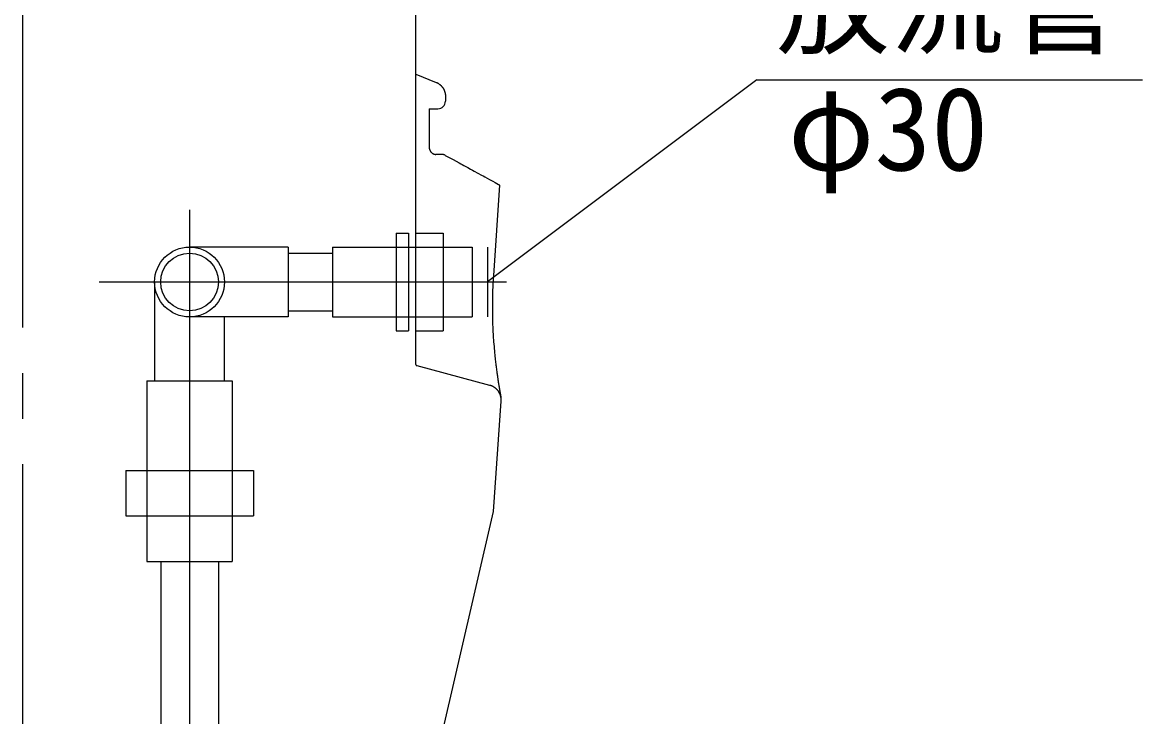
# Model space of a CAD drawing. Units: millimetres, scale not verified. Extents: x -8093 to 8093, y -5792 to 5792.
# Drawn here: x -4456 to -3718, y -2045 to -1588 of the extents above; entities that cross this region are included whole.
import ezdxf
from ezdxf.enums import TextEntityAlignment as Align

# ---------------------------------------------------------------- set-up
doc = ezdxf.new("R2010")
doc.units = ezdxf.units.MM
doc.header["$LTSCALE"] = 30
doc.linetypes.add('LONG_CHAIN', pattern=[21, 18, -1, 1, -1])
doc.layers.add('0-1_00クル-フ-0躯体', color=3, linetype='Continuous', lineweight=25)
doc.styles.add('ＭＳ ゴシック', font='')
doc.styles.get('ＭＳ ゴシック').set_extended_font_data('MS Gothic')

msp = doc.modelspace()

# ---------------------------------------------------------------- linework, layer by layer
at = {"layer": '0-1_00クル-フ-0躯体', "linetype": 'LONG_CHAIN'}
for p, q in [((-4455.66, -1249.23), (-4455.66, -2502.29)), ((-4345.66, -1711.65), (-4345.66, -2371.17)), ((-4405.12, -1759.23), (-4136.97, -1759.23))]:
    msp.add_line(p, q, dxfattribs=at)
at = {"layer": '0-1_00クル-フ-0躯体', "color": 4}
for q in [(-4149.66, -1759.23), (-3718.42, -1626.27)]:
    msp.add_line((-3972.34, -1626.27), q, dxfattribs=at)
at = {"layer": '0-1_00クル-フ-0躯体'}
for p, q in [((-4188, -1645.23), (-4182.25, -1645.23)), ((-4179.88, -1675.23), (-4183.51, -1675.23)), ((-4209.66, -1727.03), (-4209.66, -1791.43)), ((-4196.66, -1727.03), (-4178.66, -1727.03)), ((-4178.66, -1727.03), (-4178.66, -1791.43)), ((-4280.66, -1736.23), (-4345.66, -1736.23)), ((-4280.66, -1736.23), (-4280.66, -1782.23)), ((-4251.66, -1736.23), (-4159.66, -1736.23)), ((-4251.66, -1736.23), (-4251.66, -1782.23)), ((-4196.66, -1813.46), (-4196.66, -1735.73)), ((-4159.66, -1736.23), (-4159.66, -1782.23)), ((-4149.66, -1736.23), (-4149.66, -1782.23)), ((-4280.66, -1740.23), (-4251.66, -1740.23)), ((-4368.66, -1759.23), (-4368.66, -1824.23)), ((-4280.66, -1782.23), (-4345.66, -1782.23)), ((-4322.66, -1824.23), (-4322.66, -1782.23)), ((-4280.66, -1778.23), (-4251.66, -1778.23)), ((-4251.66, -1782.23), (-4159.66, -1782.23)), ((-4209.66, -1791.43), (-4201.66, -1791.43)), ((-4196.66, -1791.43), (-4178.66, -1791.43)), ((-4373.66, -1824.23), (-4373.66, -1943.23)), ((-4387.66, -1883.23), (-4387.66, -1913.23)), ((-4387.66, -1913.23), (-4303.66, -1913.23)), ((-4373.66, -1943.23), (-4317.66, -1943.23)), ((-4364.66, -1943.23), (-4364.66, -2259.23)), ((-4326.66, -1943.23), (-4326.66, -2259.23))]:
    msp.add_line(p, q, dxfattribs=at)
for points in [[(-4196.66, -1735.73), (-4196.66, -1579.23), (-4197.66, -1579.23)], [(-4196.66, -1622.38), (-4183.3, -1627.81), (-4183.25, -1627.83), (-4183.19, -1627.86), (-4183.12, -1627.89), (-4183.04, -1627.92), (-4182.96, -1627.95), (-4182.88, -1627.99), (-4182.79, -1628.03), (-4182.7, -1628.08), (-4182.61, -1628.12), (-4182.52, -1628.17), (-4182.42, -1628.22), (-4182.33, -1628.27), (-4182.23, -1628.33), (-4182.12, -1628.39), (-4182.01, -1628.46), (-4181.89, -1628.54), (-4181.76, -1628.63), (-4181.63, -1628.72), (-4181.49, -1628.82), (-4181.35, -1628.93), (-4181.21, -1629.03), (-4181.07, -1629.13), (-4180.94, -1629.23), (-4180.82, -1629.33), (-4180.71, -1629.42), (-4180.61, -1629.5), (-4180.51, -1629.58), (-4180.42, -1629.67), (-4180.33, -1629.75), (-4180.24, -1629.84), (-4180.15, -1629.94), (-4180.05, -1630.04), (-4179.95, -1630.16), (-4179.84, -1630.28), (-4179.73, -1630.41), (-4179.62, -1630.54), (-4179.51, -1630.67), (-4179.4, -1630.8)], [(-4179.4, -1630.8), (-4179.3, -1630.93), (-4179.2, -1631.05), (-4179.11, -1631.17), (-4179.03, -1631.27), (-4178.96, -1631.38), (-4178.89, -1631.48), (-4178.82, -1631.59), (-4178.76, -1631.7), (-4178.69, -1631.81), (-4178.62, -1631.94), (-4178.55, -1632.07), (-4178.47, -1632.21), (-4178.39, -1632.36), (-4178.32, -1632.52), (-4178.24, -1632.67), (-4178.17, -1632.82), (-4178.1, -1632.97), (-4178.03, -1633.11), (-4177.98, -1633.24), (-4177.92, -1633.36), (-4177.88, -1633.48), (-4177.83, -1633.59), (-4177.79, -1633.71), (-4177.76, -1633.83), (-4177.72, -1633.96), (-4177.68, -1634.09), (-4177.64, -1634.24), (-4177.6, -1634.39), (-4177.56, -1634.56), (-4177.52, -1634.72), (-4177.48, -1634.89), (-4177.44, -1635.05), (-4177.41, -1635.21), (-4177.38, -1635.36), (-4177.35, -1635.5), (-4177.33, -1635.63), (-4177.31, -1635.75), (-4177.3, -1635.86), (-4177.29, -1635.97)], [(-4177.29, -1635.97), (-4177.28, -1636.07), (-4177.27, -1636.17), (-4177.26, -1636.27), (-4177.26, -1636.36), (-4177.25, -1636.46), (-4177.25, -1636.55), (-4177.25, -1636.64), (-4177.25, -1636.72), (-4177.25, -1636.8), (-4177.25, -1636.86), (-4177.25, -1637.05), (-4177.25, -1640.23)], [(-4188, -1645.23), (-4188, -1670.23), (-4188, -1670.31), (-4188, -1670.34), (-4188, -1670.38), (-4188, -1670.43), (-4188, -1670.48), (-4188, -1670.53), (-4188, -1670.59), (-4187.99, -1670.65), (-4187.99, -1670.7), (-4187.99, -1670.76), (-4187.98, -1670.82), (-4187.97, -1670.89), (-4187.97, -1670.95), (-4187.96, -1671.02), (-4187.94, -1671.09), (-4187.93, -1671.17), (-4187.91, -1671.25), (-4187.89, -1671.34), (-4187.87, -1671.44), (-4187.84, -1671.53), (-4187.82, -1671.63), (-4187.79, -1671.73), (-4187.76, -1671.83), (-4187.74, -1671.92), (-4187.71, -1672.01), (-4187.68, -1672.09), (-4187.66, -1672.16), (-4187.63, -1672.24), (-4187.61, -1672.3), (-4187.58, -1672.37), (-4187.55, -1672.44), (-4187.51, -1672.51), (-4187.47, -1672.58), (-4187.43, -1672.66), (-4187.39, -1672.75), (-4187.34, -1672.84), (-4187.29, -1672.92), (-4187.24, -1673.01)], [(-4187.24, -1673.01), (-4187.19, -1673.1), (-4187.14, -1673.18), (-4187.09, -1673.26), (-4187.04, -1673.33), (-4187, -1673.39), (-4186.95, -1673.45), (-4186.91, -1673.51), (-4186.86, -1673.57), (-4186.81, -1673.63), (-4186.76, -1673.68), (-4186.7, -1673.75), (-4186.64, -1673.81), (-4186.57, -1673.88), (-4186.5, -1673.95), (-4186.43, -1674.02), (-4186.35, -1674.09), (-4186.28, -1674.16), (-4186.21, -1674.23), (-4186.14, -1674.29), (-4186.07, -1674.34), (-4186.01, -1674.39), (-4185.95, -1674.44), (-4185.89, -1674.48), (-4185.83, -1674.52), (-4185.76, -1674.56), (-4185.7, -1674.6), (-4185.62, -1674.65), (-4185.54, -1674.69), (-4185.46, -1674.73), (-4185.37, -1674.78), (-4185.28, -1674.82), (-4185.19, -1674.86), (-4185.11, -1674.9), (-4185.02, -1674.94), (-4184.94, -1674.98), (-4184.86, -1675.01), (-4184.79, -1675.03), (-4184.73, -1675.06), (-4184.67, -1675.08)], [(-4184.67, -1675.08), (-4184.6, -1675.09), (-4184.54, -1675.11), (-4184.48, -1675.12), (-4184.42, -1675.14), (-4184.35, -1675.15), (-4184.29, -1675.16), (-4184.22, -1675.17), (-4184.15, -1675.18), (-4184.09, -1675.19), (-4184.03, -1675.2), (-4183.97, -1675.2), (-4183.92, -1675.21), (-4183.88, -1675.22), (-4183.84, -1675.22), (-4183.8, -1675.22), (-4183.77, -1675.22), (-4183.75, -1675.23), (-4183.72, -1675.23), (-4183.7, -1675.23), (-4183.68, -1675.23), (-4183.66, -1675.23), (-4183.64, -1675.23), (-4183.62, -1675.23), (-4183.6, -1675.23), (-4183.58, -1675.23), (-4183.57, -1675.23), (-4183.55, -1675.23), (-4183.51, -1675.23)], [(-4179.66, -1675.23), (-4179.68, -1675.23), (-4179.71, -1675.23), (-4179.73, -1675.23), (-4179.75, -1675.23), (-4179.77, -1675.23), (-4179.79, -1675.23), (-4179.81, -1675.23), (-4179.82, -1675.23), (-4179.84, -1675.23), (-4179.88, -1675.23)], [(-4178.42, -1675.44), (-4178.45, -1675.43), (-4178.48, -1675.42), (-4178.51, -1675.41), (-4178.54, -1675.4), (-4178.57, -1675.39), (-4178.59, -1675.39), (-4178.62, -1675.38), (-4178.65, -1675.37), (-4178.68, -1675.37), (-4178.72, -1675.36), (-4178.75, -1675.35), (-4178.79, -1675.34), (-4178.83, -1675.34), (-4178.87, -1675.33), (-4178.91, -1675.32), (-4178.94, -1675.31), (-4178.98, -1675.31), (-4179.01, -1675.3), (-4179.04, -1675.3), (-4179.07, -1675.29), (-4179.09, -1675.29), (-4179.12, -1675.28), (-4179.15, -1675.28), (-4179.18, -1675.28), (-4179.21, -1675.27), (-4179.25, -1675.27), (-4179.28, -1675.27), (-4179.32, -1675.26), (-4179.36, -1675.26), (-4179.4, -1675.25), (-4179.43, -1675.25), (-4179.47, -1675.25), (-4179.5, -1675.24), (-4179.54, -1675.24), (-4179.56, -1675.24), (-4179.59, -1675.24), (-4179.62, -1675.24), (-4179.64, -1675.24), (-4179.66, -1675.23)], [(-4177.33, -1675.88), (-4177.37, -1675.86), (-4177.38, -1675.85), (-4177.4, -1675.85), (-4177.41, -1675.84), (-4177.43, -1675.83), (-4177.45, -1675.82), (-4177.47, -1675.81), (-4177.48, -1675.8), (-4177.5, -1675.79), (-4177.52, -1675.78), (-4177.54, -1675.77), (-4177.57, -1675.76), (-4177.59, -1675.75), (-4177.61, -1675.74), (-4177.64, -1675.72), (-4177.67, -1675.71), (-4177.7, -1675.7), (-4177.73, -1675.68), (-4177.77, -1675.67), (-4177.8, -1675.65), (-4177.84, -1675.64), (-4177.87, -1675.62), (-4177.91, -1675.61), (-4177.94, -1675.6), (-4177.97, -1675.58), (-4178, -1675.57), (-4178.02, -1675.56), (-4178.05, -1675.55), (-4178.08, -1675.54), (-4178.1, -1675.53), (-4178.13, -1675.52), (-4178.16, -1675.51), (-4178.2, -1675.5), (-4178.23, -1675.49), (-4178.27, -1675.48), (-4178.31, -1675.47), (-4178.34, -1675.46), (-4178.38, -1675.45), (-4178.42, -1675.44)], [(-4177.33, -1675.88), (-4175.26, -1677.01), (-4174.36, -1677.5), (-4173.38, -1678.03), (-4172.19, -1678.68), (-4170.21, -1679.76), (-4168.24, -1680.84), (-4167.03, -1681.5), (-4166.28, -1681.9), (-4165.07, -1682.56), (-4162.58, -1683.92), (-4160.69, -1684.95), (-4159.53, -1685.58), (-4158.38, -1686.21), (-4155.97, -1687.52), (-4153.57, -1688.83), (-4152.41, -1689.46), (-4151.26, -1690.09), (-4148.34, -1691.68), (-4146.05, -1692.92), (-4144.41, -1693.82), (-4142.3, -1694.97), (-4141.73, -1695.28)], [(-4141.65, -1695.43), (-4145.66, -1754.9), (-4145.75, -1756.28), (-4145.79, -1756.86), (-4145.84, -1757.55), (-4145.89, -1758.34), (-4145.94, -1759.21), (-4146, -1760.14), (-4146.05, -1761.12), (-4146.11, -1762.14), (-4146.16, -1763.18), (-4146.21, -1764.22), (-4146.25, -1765.28), (-4146.28, -1766.37), (-4146.31, -1767.5), (-4146.33, -1768.7), (-4146.35, -1769.97), (-4146.36, -1771.32), (-4146.37, -1772.78), (-4146.37, -1774.35), (-4146.36, -1776), (-4146.35, -1777.7), (-4146.33, -1779.44), (-4146.31, -1781.16), (-4146.28, -1782.85), (-4146.25, -1784.46), (-4146.21, -1785.98), (-4146.18, -1787.38), (-4146.13, -1788.67), (-4146.09, -1789.89), (-4146.03, -1791.07), (-4145.97, -1792.23), (-4145.9, -1793.4), (-4145.82, -1794.6), (-4145.73, -1795.88), (-4145.63, -1797.24), (-4145.52, -1798.67), (-4145.4, -1800.14), (-4145.28, -1801.63), (-4145.16, -1803.11)], [(-4209.66, -1727.03), (-4201.66, -1727.03), (-4201.66, -1791.43)], [(-4145.16, -1803.11), (-4145.03, -1804.55), (-4144.91, -1805.92), (-4144.79, -1807.2), (-4144.68, -1808.37), (-4144.57, -1809.43), (-4144.47, -1810.42), (-4144.36, -1811.34), (-4144.26, -1812.21), (-4144.16, -1813.05), (-4144.05, -1813.88), (-4143.95, -1814.71), (-4143.83, -1815.57), (-4143.72, -1816.43), (-4143.6, -1817.29), (-4143.49, -1818.14), (-4143.37, -1818.95), (-4143.27, -1819.72), (-4143.16, -1820.44), (-4143.07, -1821.09), (-4142.99, -1821.66), (-4142.92, -1822.16), (-4142.85, -1822.61), (-4142.79, -1823.01), (-4142.74, -1823.39), (-4142.68, -1823.75), (-4142.62, -1824.11), (-4142.57, -1824.48), (-4142.5, -1824.88), (-4142.44, -1825.29), (-4142.37, -1825.71), (-4142.3, -1826.14), (-4142.24, -1826.56), (-4142.17, -1826.97), (-4142.11, -1827.36), (-4142.05, -1827.72), (-4141.99, -1828.05), (-4141.94, -1828.34), (-4141.9, -1828.62), (-4141.85, -1828.88)], [(-4141.91, -1831.96), (-4142.03, -1831.75), (-4142.16, -1831.53), (-4142.3, -1831.32), (-4142.43, -1831.11), (-4142.56, -1830.92), (-4142.68, -1830.74), (-4142.81, -1830.58), (-4142.93, -1830.42), (-4143.06, -1830.27), (-4143.2, -1830.12), (-4143.34, -1829.98), (-4143.5, -1829.83), (-4143.68, -1829.67), (-4143.87, -1829.51), (-4144.08, -1829.34), (-4144.29, -1829.16), (-4144.52, -1828.99), (-4144.75, -1828.82), (-4144.97, -1828.65), (-4145.19, -1828.5), (-4145.4, -1828.36), (-4145.6, -1828.23), (-4145.78, -1828.12), (-4145.96, -1828.02), (-4146.12, -1827.93), (-4146.28, -1827.85), (-4146.44, -1827.78), (-4146.59, -1827.71), (-4146.74, -1827.65), (-4146.89, -1827.6), (-4147.04, -1827.55), (-4147.19, -1827.5), (-4147.33, -1827.46), (-4147.46, -1827.42), (-4147.58, -1827.38), (-4147.69, -1827.35), (-4147.99, -1827.28), (-4195.92, -1814.43)], [(-4373.66, -1824.23), (-4317.66, -1824.23), (-4317.66, -1943.23)], [(-4249.66, -2360.23), (-4145.66, -1910.23), (-4140.6, -1837.63), (-4140.59, -1837.46), (-4140.58, -1837.39), (-4140.58, -1837.31), (-4140.57, -1837.21), (-4140.57, -1837.11), (-4140.56, -1837), (-4140.56, -1836.88), (-4140.55, -1836.76), (-4140.55, -1836.63), (-4140.56, -1836.5), (-4140.56, -1836.38), (-4140.57, -1836.25), (-4140.58, -1836.11), (-4140.6, -1835.97), (-4140.62, -1835.81), (-4140.64, -1835.65), (-4140.67, -1835.47), (-4140.71, -1835.28), (-4140.75, -1835.08), (-4140.8, -1834.87), (-4140.84, -1834.65), (-4140.9, -1834.44), (-4140.95, -1834.23), (-4141, -1834.03), (-4141.05, -1833.85), (-4141.1, -1833.67), (-4141.16, -1833.51), (-4141.21, -1833.36), (-4141.27, -1833.21), (-4141.33, -1833.06), (-4141.4, -1832.9), (-4141.48, -1832.74), (-4141.57, -1832.57), (-4141.67, -1832.38), (-4141.79, -1832.17), (-4141.91, -1831.96)], [(-4141.85, -1828.88), (-4141.81, -1829.14), (-4141.77, -1829.38), (-4141.73, -1829.64), (-4141.68, -1829.9), (-4141.63, -1830.17), (-4141.58, -1830.46), (-4141.53, -1830.75), (-4141.48, -1831.04), (-4141.43, -1831.33), (-4141.38, -1831.61), (-4141.33, -1831.87), (-4141.29, -1832.11), (-4141.25, -1832.33), (-4141.22, -1832.53), (-4141.19, -1832.7), (-4141.16, -1832.87), (-4141.13, -1833.02), (-4141.1, -1833.17), (-4141.08, -1833.31), (-4141.05, -1833.46), (-4141.02, -1833.61), (-4140.99, -1833.76), (-4140.97, -1833.91), (-4140.94, -1834.06), (-4140.91, -1834.2), (-4140.89, -1834.34), (-4140.86, -1834.47), (-4140.84, -1834.58), (-4140.82, -1834.68), (-4140.81, -1834.76), (-4140.79, -1834.83), (-4140.78, -1834.89), (-4140.77, -1834.94), (-4140.77, -1834.98), (-4140.76, -1835.01), (-4140.75, -1835.09)], [(-4387.66, -1883.23), (-4303.66, -1883.23), (-4303.66, -1913.23)]]:
    msp.add_lwpolyline(points, dxfattribs=at)
for radius in [23, 19]:
    msp.add_circle((-4345.66, -1759.23), radius, dxfattribs=at)
for centre, radius, start, end in [((-4182.25, -1640.23), 5, 270, 0), ((-4195.66, -1813.46), 1, 180, 255)]:
    msp.add_arc(centre, radius, start, end, dxfattribs=at)

# ---------------------------------------------------------------- texts
at = {"layer": '0-1_00クル-フ-0躯体', "color": 4, "style": 'ＭＳ ゴシック'}
for s, p in [('放流管', (-3959.58, -1619.85)), ('φ30', (-3951.77, -1702.33))]:
    msp.add_text(s, height=54.99, dxfattribs=at).set_placement(p, align=Align.BOTTOM_LEFT)

doc.saveas('drawing.dxf')
